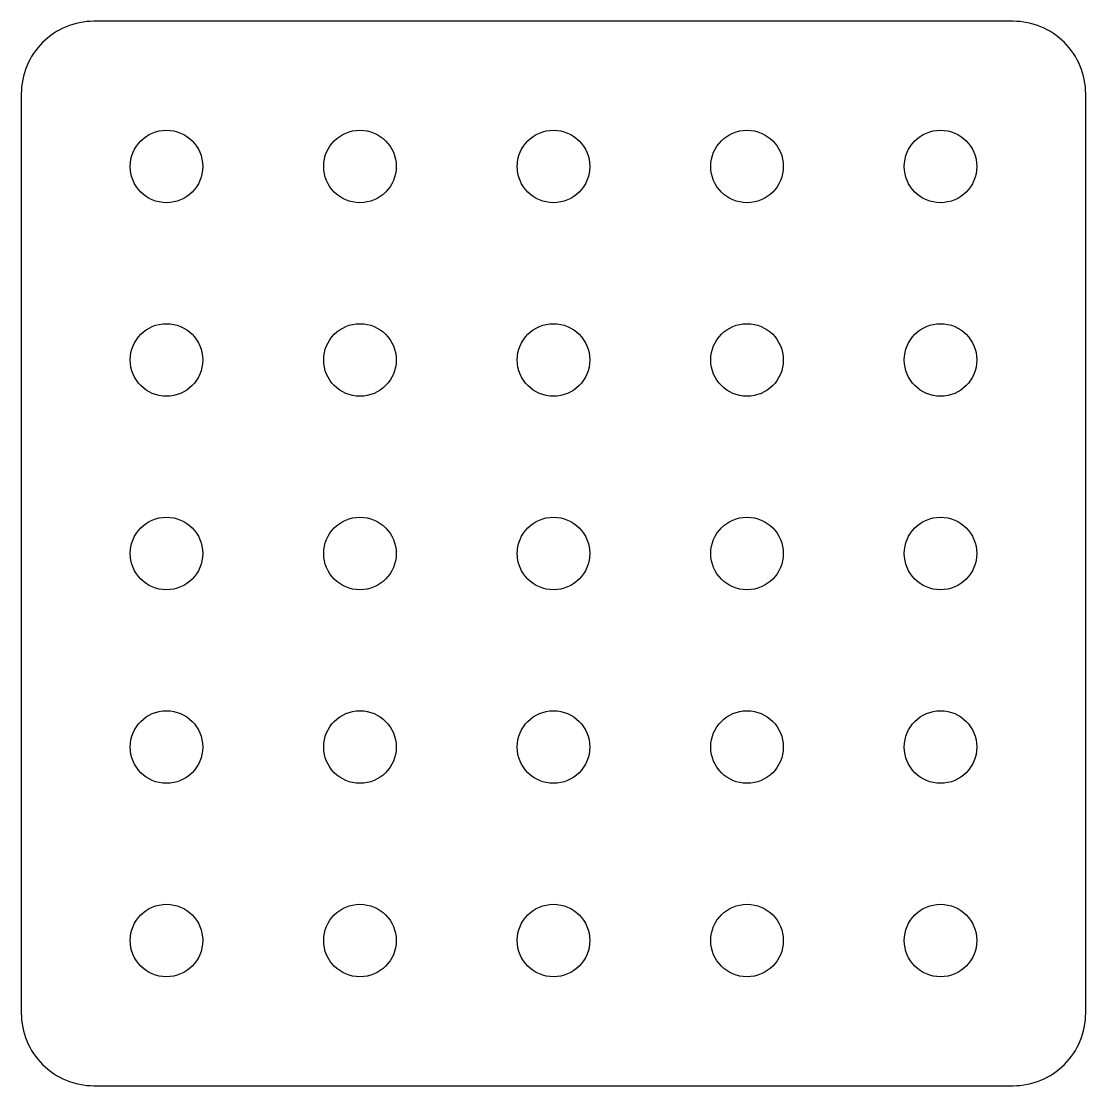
# Model space of a CAD drawing. Header units: inches. Extents: x -5.5 to 0, y 0 to 5.5.
import ezdxf

# ---------------------------------------------------------------- set-up
doc = ezdxf.new("R2010")
doc.units = ezdxf.units.IN
doc.header["$MEASUREMENT"] = 0

msp = doc.modelspace()

# ---------------------------------------------------------------- linework, layer by layer
msp.add_lwpolyline([(-5.125, 5.5, 0.414214), (-5.5, 5.125), (-5.5, 0.375, 0.414214), (-5.125, 0), (-0.375, 0, 0.414214), (0, 0.375), (0, 5.125, 0.414214), (-0.375, 5.5)], format="xyb", close=True)
for centre in [(-4.75, 4.75), (-3.75, 4.75), (-2.75, 4.75), (-1.75, 4.75), (-0.75, 4.75), (-4.75, 3.75), (-3.75, 3.75), (-2.75, 3.75), (-1.75, 3.75), (-0.75, 3.75), (-4.75, 2.75), (-3.75, 2.75), (-2.75, 2.75), (-1.75, 2.75), (-0.75, 2.75), (-4.75, 1.75), (-3.75, 1.75), (-2.75, 1.75), (-1.75, 1.75), (-0.75, 1.75), (-4.75, 0.75), (-3.75, 0.75), (-2.75, 0.75), (-1.75, 0.75), (-0.75, 0.75)]:
    msp.add_circle(centre, 0.1875)

doc.saveas('drawing.dxf')
